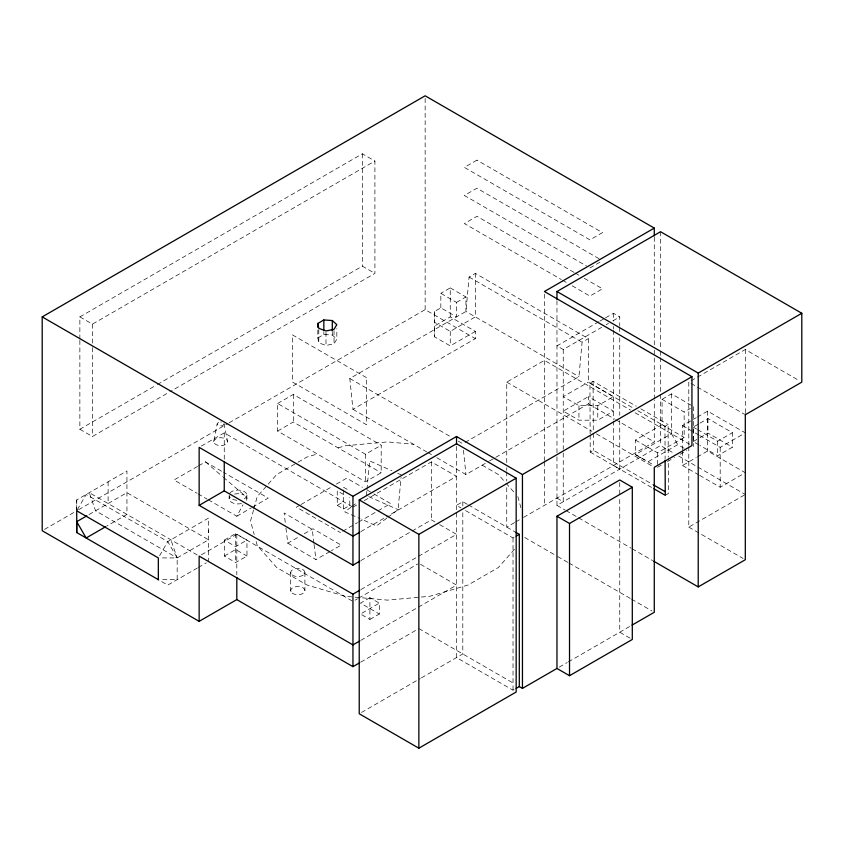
<?xml version="1.0" encoding="UTF-8"?>
<svg xmlns="http://www.w3.org/2000/svg" width="844" height="844" viewBox="0 0 844 844"><rect width="100%" height="100%" fill="white"/><g stroke="black" fill="none" stroke-linecap="round" stroke-linejoin="round"><path stroke-width="0.63" stroke-dasharray="4.22 3.17" d="M76.73 509.586L76.73 499.922L126.948 470.931L126.948 514.429L106.544 526.202M208.563 532.543L208.563 530.127M475.362 331.397L450.253 345.892L434.554 336.83L434.554 325.953L450.253 316.89L475.362 331.397L475.362 338.644L352.95 409.319L349.806 378.513L465.941 311.457L469.085 277.022L475.362 273.403L588.363 338.644L588.363 382.132L613.472 396.627L597.774 405.69L578.942 405.69L563.243 396.627L588.363 382.132M440.832 307.828L440.832 293.332L456.53 302.395L456.53 316.89L440.832 307.828L434.554 311.457L434.554 322.334L450.253 331.397L475.362 316.89L475.362 273.403M450.253 316.89L450.253 287.899L440.832 293.332M495.776 457.332L588.363 403.875L588.363 396.627L613.472 411.133L597.774 420.185L578.942 420.185L563.243 411.133L588.363 396.627M366.412 495.597L366.866 490.638M366.982 489.393L369.588 460.866L391.89 470.752M387.807 517.383L398.104 509.639L401.058 477.387M465.086 442.435L578.942 376.698L582.086 342.263L588.363 338.644M224.019 423.667L227.595 441.707L227.068 443.248C223.744 446.56 217.509 446.55 214.207 443.248L213.669 441.707L217.151 423.952L218.311 422.475L220.136 422M253.548 510.019L250.531 521.022L254.213 534.463M253.875 508.795L257.23 496.578L267.39 485.068M213.669 441.707L214.207 440.167C217.52 436.781 223.755 436.897 227.068 440.167L227.595 441.707M224.082 424.047C223.122 426.547 219.071 426.431 217.414 424.722L217.151 423.952M208.278 499.764L236.805 516.233L243.04 504.733M77.353 509.713L86.141 494.489L167.756 541.605L177.166 557.916L177.166 579.659L160.845 579.659M159.59 555.742L167.756 541.605L208.563 518.047L208.563 561.545M317.829 330.036L317.829 337.948L318.789 342.833L325.984 345.439L334.024 343.814L336.83 339.183L336.83 328.643M268.234 484.118L276.695 474.528L296.898 462.86M514.46 549.296L498.382 567.516L468.072 585.019L429.881 596.254L387.533 600.126L345.196 596.254L307.005 585.019L276.695 567.516L257.23 545.467L255.89 540.571M350.967 507.212L344.795 511.865L360.05 518.627M352.001 506.442L357.149 502.57M386.784 518.163L376.487 525.907L361.232 519.144M79.864 339.098L79.864 316.89L362.361 153.798L374.915 161.046L374.915 273.403L169.876 391.774M79.864 316.89L92.418 324.138L374.915 161.046M79.864 340.406L79.864 429.248L156.182 385.191M157.322 384.526L362.361 266.155L374.915 273.403M79.864 429.248L92.418 436.496L168.737 392.439M317.829 337.948L323.843 334.477L332.304 335.026L336.83 339.183M44.479 529.42L77.532 510.335M78.671 509.681L227.975 423.477M229.114 422.823L425.144 309.642L475.362 338.644M201.421 446.054L224.251 432.877L351.811 506.516M277.613 403.516L293.311 394.454L381.193 445.199L381.193 472.745L365.505 481.808L277.613 431.062L277.613 403.516L365.505 454.262L381.193 445.199M89.063 514.555L126.948 492.674L208.563 539.791L177.166 557.916L160.845 557.916M456.53 302.395L465.941 296.961L465.941 311.457L578.942 376.698M197.57 466.405L174.033 479.993L196.863 493.17M198.699 465.751L205.419 461.868L222.542 471.754M277.613 431.062L293.311 422L381.193 472.745M589.924 267.959L602.479 260.712M298.027 462.206L307.005 457.026L317.323 453.988M236.805 516.233L251.385 507.824M252.504 507.17L268.192 498.118L223.681 472.408M598.776 321.754L556.966 345.892L563.243 349.511L601.666 327.335M599.905 321.1L604.431 318.483M605.559 317.829L613.472 313.272L619.749 316.89L619.749 326.079M224.367 540.086L235.666 533.566L246.965 540.086L246.965 556.038L235.666 562.558L224.367 556.038L224.367 540.086L235.666 546.617L246.965 540.086M201.421 554.782L236.805 534.357L352.95 601.403L357.487 598.786M506.748 462.533L506.748 382.132L544.412 360.388L630.563 410.121M606.192 324.718L608.45 323.421M612.966 320.804L619.749 316.89M299.873 505.197L296.444 507.17L340.385 532.543M301.013 504.543L331.829 486.745M336.397 484.108L346.673 478.179L362.445 487.283M197.348 568.012L167.756 585.103L159.379 580.271M198.361 567.432L206.316 562.832M224.367 556.038L235.666 549.507L246.965 556.038M343.529 494.489L337.252 490.86L337.252 505.366L343.529 501.737M337.252 505.366L343.529 508.985L349.806 505.366L349.806 497.454M352.95 507.17L357.497 504.543M364.323 500.608L431.421 461.868L456.53 476.364L389.316 515.167M590.146 433.858L589.924 383.113L593.068 381.298L636.27 406.196M342.675 531.224L357.508 522.658M358.647 522.003L376.92 511.453M378.059 510.799L390.614 503.551L373.713 493.793M360.905 531.572L388.187 515.821M436.833 457.754L465.941 474.56L488.476 461.541M489.531 460.94L493.719 458.524M360.905 560.564L410.944 531.678M412.083 531.024L431.421 519.862L438.268 523.808M467.323 504.343L462.807 501.737L456.53 505.356L461.046 507.972M691.057 380.823L745.305 349.511L799.542 380.823M638.233 456.161L635.437 454.547L635.437 440.051L662.055 424.68L662.055 399.307L671.476 393.874L692.47 405.996M590.156 435.156L590.23 452.078L593.364 450.263L652.486 484.34M360.937 589.545L456.53 534.357L439.407 524.472M358.626 598.132L417.727 564.003M662.055 399.307L684.157 412.072L690.434 408.443M637.79 410.701L664.956 426.357L668.1 424.543L668.237 457.079M369.904 597.7L360.493 603.144L379.325 614.01L379.325 603.144L369.904 597.7L369.904 619.454L360.493 614.01L379.325 603.144M514.597 522.584L506.748 527.11L506.748 486.249M515.716 521.93L521.318 518.701M523.554 517.404L654.279 441.939L654.279 399.95M682.522 450.063L682.522 425.629L696.216 417.717M697.366 417.063L707.631 411.123L745.305 432.877M671.476 393.874L671.476 433.742L635.437 454.547L654.353 465.466M556.966 456.826L556.966 505.366L660.557 445.558L674.113 453.386M698.758 444.788L693.198 441.57L693.198 427.075L698.874 423.804M700.003 423.139L707.947 418.561L732.434 432.698L732.434 447.193L717.674 455.707L699.876 445.432M635.437 440.051L657.539 452.806L684.157 437.445L684.157 412.072M369.904 619.454L379.325 614.01M465.571 510.578L513.025 537.976L515.114 536.773M684.094 448.28L677.753 444.619L647.992 461.795L646.599 460.993M693.198 441.57L698.874 438.3M700.003 437.646L707.947 433.056L732.434 447.193M657.539 467.302L663.173 464.052M667.456 461.584L674.43 457.553M680.064 454.304L686.816 450.401M360.842 640.343L456.53 585.103L418.856 563.349M697.65 429.649L717.674 441.212L732.434 432.698M682.522 451.35L682.522 465.498L696.216 457.585M697.366 456.931L707.631 450.991L745.305 472.745M699.644 435.515L720.185 447.373L744.176 433.521M360.747 662.15L417.738 629.234M665.262 495.322L668.395 493.508L668.248 458.376M699.644 475.383L720.185 487.241L744.155 473.4M361.485 712.463L420.323 678.492M421.451 677.837L462.807 653.963L462.807 512.234M688.799 446.708L688.799 527.11L744.176 495.143M456.53 446.37L456.53 657.592L513.025 690.202L515.114 688.999M559.255 667.14L567.242 662.529M568.381 661.875L630.89 625.784M285.947 528.08L287.793 543.188L299.852 536.288M304.241 533.777L313.008 528.755L341.145 545.129L331.281 550.773M287.793 543.188L315.941 559.561L330.183 551.406M338.117 447.869L345.196 445.79L387.533 441.918L413.528 444.292M220.801 421.968L221.466 422.042M397.756 473.347L401.28 474.908M368.754 496.641L398.104 509.639M599.071 258.739L476.934 188.223L464.379 195.47L586.506 265.987M574.11 272.422L476.934 216.317L464.379 223.565L561.397 279.575M575.249 273.076L579.786 275.703M584.333 278.32L602.479 288.806L589.924 296.054L571.662 285.504M562.537 280.24L567.105 282.877M691.057 383.44L744.176 414.098M469.085 277.022L582.086 342.263M693.198 427.075L696.532 429.005M450.253 287.899L465.941 296.961M682.522 425.629L698.505 434.85M640.818 408.823L668.1 424.543M662.055 424.68L684.157 437.445M589.924 383.113L633.232 408.074M635.11 412.748L689.664 444.25M588.363 403.875L614.495 418.972M615.635 419.626L654.279 441.939M678.629 456.003L745.305 494.489M682.522 465.498L698.505 474.718M639.625 456.963L641.018 457.775M642.421 458.577L645.206 460.191M506.748 382.132L591.855 431.273M596.402 433.89L653.14 466.648M590.23 452.078L652.729 488.096M688.799 527.11L743.036 558.422M349.806 378.513L450.253 436.496M458.239 441.117L462.807 443.744M556.966 498.118L563.243 501.737L563.243 450.559M556.966 505.366L564.942 509.966M566.081 510.62L577.475 517.203M578.615 517.857L631.017 548.115M632.145 548.769L652.655 560.606M482.188 465.181L498.382 474.528L505.155 482.198M352.95 409.319L426.705 451.899M427.824 452.553L432.328 455.148M468.452 504.997L514.977 531.857M524.704 537.48L555.373 555.183M557.641 556.491L567.875 562.399M569.014 563.053L630.405 598.501M631.534 599.156L652.001 610.972M630.025 638.148L619.749 632.219L619.749 497.053M366.95 489.889L372.584 493.139M343.529 487.241L349.806 490.86M198.002 493.835L207.128 499.099M418.856 628.59L514.787 683.978M197.222 554.993L89.285 492.674L95.562 510.799L177.166 557.916L170.889 539.791M205.419 461.868L222.362 476.396M223.365 477.25L244.296 495.185A8.883 5.127 0 0 1 246.216 500.766M505.999 483.158L514.46 492.738M671.476 433.742L677.753 444.619M517.847 496.578L521.202 508.827M313.936 543.198L312.238 529.346L284.09 512.973L285.325 523.048M314.084 544.454L315.941 559.561M463.462 450.168L465.941 474.56M664.956 426.357L665.104 458.883M593.068 381.298L593.29 432.044M593.29 433.352L593.364 450.263M745.305 349.511L745.305 412.727M720.185 447.373L720.185 487.241M717.674 441.212L717.674 455.707M707.947 418.561L707.947 433.056M707.631 411.123L707.631 450.991M693.568 406.629L693.568 446.497M688.799 382.132L688.799 445.389M660.557 231.72L660.557 349.785M660.557 351.104L660.557 356.347M660.557 357.666L660.557 393.082M660.557 394.391L660.557 445.558M657.539 452.806L657.539 465.983M654.279 237.28L654.279 344.858M654.279 350.102L654.279 356.664M654.279 357.972L654.279 398.642M619.749 327.388L619.749 332.642M619.749 337.885L619.749 415.311M619.749 420.565L619.749 469.116L613.472 465.498L613.472 420.871M619.749 482.61L619.749 495.734M613.472 313.272L613.472 321.142M613.472 326.396L613.472 329.012M613.472 330.331L613.472 419.563M597.774 405.69L597.774 420.185M578.942 405.69L578.942 420.185M563.243 349.511L563.243 449.251M556.966 300.707L556.966 455.507M544.412 294.123L544.412 460.55M544.412 461.868L544.412 505.366M513.025 537.976L513.025 690.202M506.748 467.798L506.748 470.435M506.748 471.754L506.748 480.974M462.807 501.737L462.807 506.98M450.253 331.397L450.253 345.892M434.554 311.457L434.554 336.83M431.421 461.868L431.421 519.862M425.144 98.431L425.144 309.642M365.505 454.262L365.505 481.808M362.361 153.798L362.361 266.155M343.529 489.879L343.529 508.985M334.024 330.637L334.024 343.814M332.304 332.388L332.304 335.026M325.984 332.262L325.984 345.439M323.843 331.84L323.843 334.477M318.789 329.645L318.789 342.833M304.906 572.475L304.906 590.589M293.311 394.454L293.311 422M290.705 572.475L290.705 590.589M246.891 495.185L246.891 498.815M236.805 534.357L236.805 574.806M235.666 533.566L235.666 562.558M229.135 496.388L229.135 498.815M224.251 432.877L224.251 460.55M108.116 481.808L108.116 503.551M92.418 324.138L92.418 346.346M92.418 347.654L92.418 436.496M76.73 499.922L76.73 510.156M234.621 494.078A8.883 5.127 0 0 1 244.296 495.185M241.416 503.541A8.883 5.127 0 0 1 231.741 502.433A8.883 5.127 0 0 1 229.811 496.852M229.811 493.223A8.883 5.127 0 0 1 242.945 490.923A8.883 5.127 0 0 1 244.296 498.815M236.858 500.27A8.883 5.127 0 0 1 229.135 495.185M476.934 160.138L464.379 167.386L589.924 239.875L602.479 232.627L476.934 160.138M366.444 377.606L292.362 334.836L292.362 381.952L366.444 424.722L366.444 377.606M292.172 593.089A7.1 4.104 0 0 0 304.368 592.161A7.1 4.104 0 0 0 296.877 586.527A7.1 4.104 0 0 0 292.172 593.089M292.172 574.964A7.1 4.104 0 0 0 304.368 574.036A7.1 4.104 0 0 0 296.877 568.402A7.1 4.104 0 0 0 292.172 574.964"/><path stroke-width="1.27" d="M158.683 579.86L76.73 532.543L76.73 521.676L86.816 515.842M359.628 662.793L352.95 666.644L236.805 599.599L199.142 621.342L42.2 530.728L42.2 316.89L425.144 95.805L654.279 228.091L654.279 235.961M317.829 323.452L323.843 319.971L332.304 320.53L336.83 324.687L334.024 329.318L325.984 330.943L318.789 328.327L317.829 323.452L317.829 327.398M105.416 526.856L86.141 537.987L76.73 521.676M654.279 228.091L544.412 291.518L691.943 376.698L691.943 445.558L654.279 467.302L654.279 612.28L631.998 625.14M556.966 299.388L556.966 291.518L660.557 231.72L801.8 313.272L801.8 382.132L745.305 414.752M359.766 532.226L352.95 536.172L199.142 447.373L199.142 505.356L224.251 490.86L352.95 565.163L359.766 561.228M42.2 316.89L352.95 496.304L456.53 436.496L522.447 474.55L691.943 376.698M359.227 499.922L456.53 443.744L516.169 478.179L516.169 692.017L418.856 748.195L359.227 713.76L359.227 499.922L418.856 534.357L516.169 478.179M556.966 291.518L698.22 373.069L801.8 313.272M199.142 505.356L352.95 594.155L359.787 590.209M516.169 536.172L519.303 534.357L519.303 686.583L522.447 688.398L556.966 668.459L569.521 675.706L632.304 639.467L632.304 487.241L619.749 479.993L556.966 516.233L556.966 668.459M359.713 640.986L352.95 644.9L199.142 556.101L199.142 621.342M556.966 516.233L569.521 523.48L632.304 487.241M516.169 688.398L519.303 686.583M653.794 561.26L698.22 586.907L745.305 559.73L745.305 413.993M653.625 484.994L664.988 491.546M653.868 488.75L665.262 495.322L665.104 460.191M515.916 532.395L519.303 534.357M698.22 373.069L698.22 586.907M569.521 523.48L569.521 675.706M522.447 474.55L522.447 688.398M456.53 436.496L456.53 444.208M418.856 534.357L418.856 748.195M352.95 496.304L352.95 565.163M352.95 594.155L352.95 666.644M332.304 320.53L332.304 331.07M323.843 319.971L323.843 330.521M236.805 577.412L236.805 599.599M224.251 461.868L224.251 490.86M158.334 579.659L158.334 557.916L76.73 510.799L76.73 532.543"/></g></svg>
